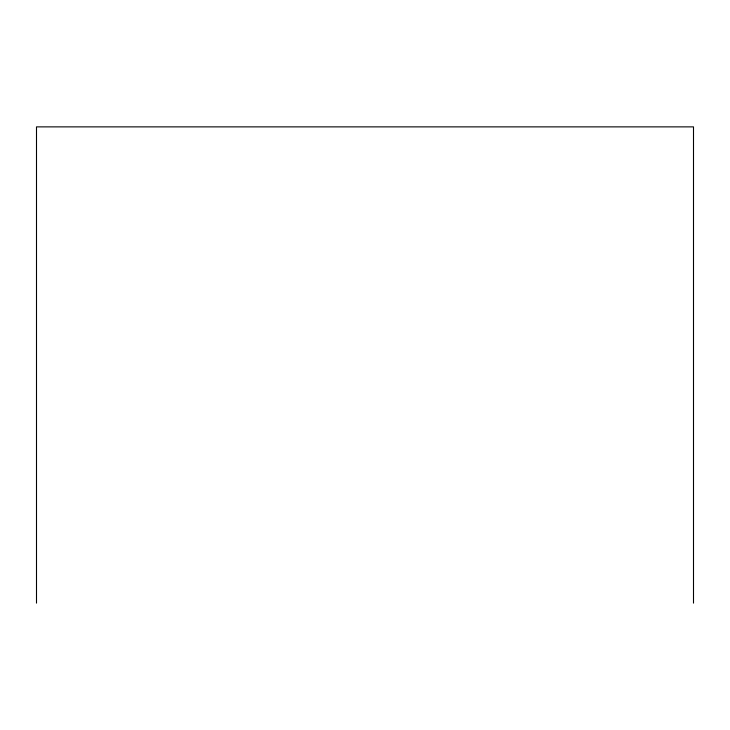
<?xml version="1.0" encoding="UTF-8"?>
<svg xmlns="http://www.w3.org/2000/svg" width="730" height="730" viewBox="0 0 730 730"><rect width="100%" height="100%" fill="white"/><g stroke="black" fill="none" stroke-linecap="round" stroke-linejoin="round"><path stroke-width="1.09" d="M693.5 603.126L693.5 126.874L36.5 126.874L36.5 603.126"/></g></svg>
